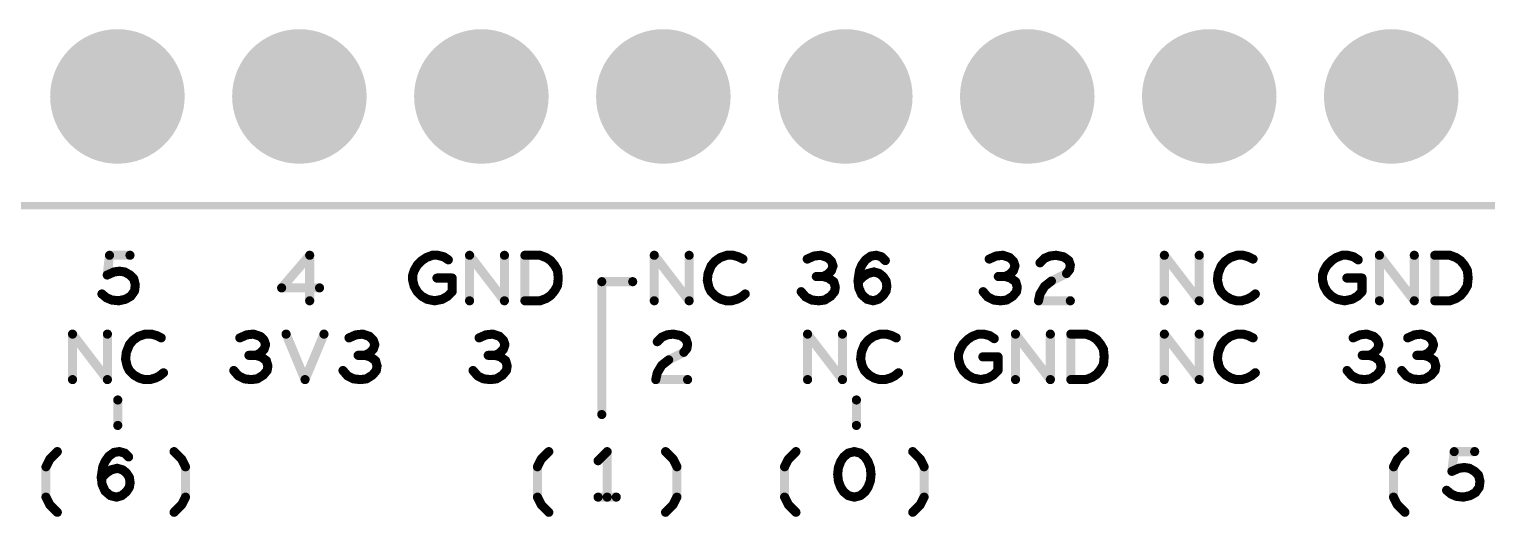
# Model space of a CAD drawing. Extents: x -12 to 107, y 8 to 106.
# Drawn here: x 25.92 to 46.26, y 73.86 to 80.67 of the extents above; entities that cross this region are included whole.
import ezdxf

# ---------------------------------------------------------------- set-up
doc = ezdxf.new("R2010")
doc.units = 0
doc.header["$MEASUREMENT"] = 0
doc.layers.get('0').update_dxf_attribs({"linetype": 'CONTINUOUS'})
doc.layers.add('SILK_TOP_ART', color=251, linetype='CONTINUOUS', true_color=0x636466)
doc.layers.add('SOLDER_TOP_ART', color=18, linetype='CONTINUOUS', true_color=0x000000)

# ---------------------------------------------------------------- blocks, each defined once
blk = doc.blocks.new('ROUND_162')
at = {"const_width": 0.0635}
blk.add_lwpolyline([(-0.03175, 0, 1), (0.03175, 0, 1)], format="xyb", close=True, dxfattribs=at)
blk = doc.blocks.new('ROUND_345')
at = {"const_width": 0.939}
blk.add_lwpolyline([(-0.4695, 0, 1), (0.4695, 0, 1)], format="xyb", close=True, dxfattribs=at)

msp = doc.modelspace()

# ---------------------------------------------------------------- linework, layer by layer
at = {"layer": 'SILK_TOP_ART'}
for points, const_width in [([(59.662, 78.206), (7.338, 78.206)], 0.1016), ([(27.0081, 77.2381), (27.0398, 77.5133)], 0.127), ([(27.0398, 77.5133), (27.3255, 77.5133)], 0.127), ([(29.8338, 77.5133), (29.4422, 77.0582)], 0.127), ([(29.8338, 76.8783), (29.8338, 77.5133)], 0.127), ([(31.3986, 77.4392), (31.4621, 77.4815)], 0.127), ([(31.4621, 77.4815), (31.5468, 77.5133)], 0.127), ([(31.5468, 77.5133), (31.6209, 77.5133)], 0.127), ([(31.6209, 77.5133), (31.7055, 77.4921)], 0.127), ([(31.7055, 77.4921), (31.7691, 77.4498)], 0.127), ([(32.0654, 76.8783), (32.0654, 77.5133)], 0.127), ([(32.0654, 77.5133), (32.5522, 76.8783)], 0.127), ([(32.5522, 76.8783), (32.5522, 77.5133)], 0.127), ([(32.838, 76.8783), (32.838, 77.5133)], 0.127), ([(32.838, 77.5133), (33.0496, 77.5133)], 0.127), ([(33.0496, 77.5133), (33.1343, 77.4815)], 0.127), ([(33.1343, 77.4815), (33.1978, 77.4392)], 0.127), ([(34.6434, 76.8783), (34.6434, 77.5133)], 0.127), ([(34.6434, 77.5133), (35.1302, 76.8783)], 0.127), ([(35.1302, 76.8783), (35.1302, 77.5133)], 0.127), ([(35.5641, 77.4815), (35.4901, 77.4286)], 0.127), ([(35.6594, 77.5133), (35.5641, 77.4815)], 0.127), ([(35.7441, 77.5133), (35.6594, 77.5133)], 0.127), ([(35.8181, 77.4921), (35.7441, 77.5133)], 0.127), ([(35.8816, 77.4604), (35.8181, 77.4921)], 0.127), ([(36.8739, 77.5027), (36.7786, 77.4604)], 0.127), ([(36.9691, 77.5133), (36.8739, 77.5027)], 0.127), ([(37.0644, 77.4815), (36.9691, 77.5133)], 0.127), ([(37.1173, 77.4286), (37.0644, 77.4815)], 0.127), ([(37.5935, 77.4498), (37.6676, 77.5027)], 0.127), ([(37.6676, 77.5027), (37.7417, 77.5133)], 0.127), ([(37.7417, 77.5133), (37.8158, 77.4921)], 0.127), ([(37.8158, 77.4921), (37.8687, 77.4392)], 0.127), ([(39.4139, 77.5027), (39.3186, 77.4604)], 0.127), ([(39.5091, 77.5133), (39.4139, 77.5027)], 0.127), ([(39.6044, 77.4815), (39.5091, 77.5133)], 0.127), ([(39.6573, 77.4286), (39.6044, 77.4815)], 0.127), ([(40.0277, 77.4075), (40.0912, 77.471)], 0.127), ([(40.0912, 77.471), (40.1653, 77.5027)], 0.127), ([(40.1653, 77.5027), (40.25, 77.5133)], 0.127), ([(40.25, 77.5133), (40.3558, 77.4921)], 0.127), ([(40.3558, 77.4921), (40.4299, 77.4392)], 0.127), ([(41.7634, 76.8783), (41.7634, 77.5133)], 0.127), ([(41.7634, 77.5133), (42.2502, 76.8783)], 0.127), ([(42.2502, 76.8783), (42.2502, 77.5133)], 0.127), ([(42.6841, 77.4815), (42.6101, 77.4286)], 0.127), ([(42.7794, 77.5133), (42.6841, 77.4815)], 0.127), ([(42.8641, 77.5133), (42.7794, 77.5133)], 0.127), ([(42.9381, 77.4921), (42.8641, 77.5133)], 0.127), ([(43.0016, 77.4604), (42.9381, 77.4921)], 0.127), ([(44.0986, 77.4392), (44.1621, 77.4815)], 0.127), ([(44.1621, 77.4815), (44.2468, 77.5133)], 0.127), ([(44.2468, 77.5133), (44.3209, 77.5133)], 0.127), ([(44.3209, 77.5133), (44.4055, 77.4921)], 0.127), ([(44.4055, 77.4921), (44.4691, 77.4498)], 0.127), ([(44.7654, 76.8783), (44.7654, 77.5133)], 0.127), ([(44.7654, 77.5133), (45.2522, 76.8783)], 0.127), ([(45.2522, 76.8783), (45.2522, 77.5133)], 0.127), ([(45.538, 76.8783), (45.538, 77.5133)], 0.127), ([(45.538, 77.5133), (45.7496, 77.5133)], 0.127), ([(45.7496, 77.5133), (45.8343, 77.4815)], 0.127), ([(45.8343, 77.4815), (45.8978, 77.4392)], 0.127), ([(27.1033, 77.2805), (27.0081, 77.2381)], 0.127), ([(27.1774, 77.291), (27.1033, 77.2805)], 0.127), ([(27.2515, 77.2805), (27.1774, 77.291)], 0.127), ([(27.3255, 77.2381), (27.2515, 77.2805)], 0.127), ([(31.2716, 77.2381), (31.2928, 77.3016)], 0.127), ([(31.2928, 77.3016), (31.3351, 77.3757)], 0.127), ([(31.3351, 77.3757), (31.3986, 77.4392)], 0.127), ([(33.1978, 77.4392), (33.2507, 77.3757)], 0.127), ([(33.2507, 77.3757), (33.2931, 77.3016)], 0.127), ([(33.2931, 77.3016), (33.3036, 77.1958)], 0.127), ([(35.3948, 77.2593), (35.3842, 77.164)], 0.127), ([(35.4371, 77.3651), (35.3948, 77.2593)], 0.127), ([(35.4901, 77.4286), (35.4371, 77.3651)], 0.127), ([(37.0644, 77.2487), (37.1173, 77.3016)], 0.127), ([(37.1385, 77.3651), (37.1173, 77.4286)], 0.127), ([(37.1173, 77.3016), (37.1385, 77.3651)], 0.127), ([(37.4877, 77.164), (37.5089, 77.3016)], 0.127), ([(37.5089, 77.3016), (37.5406, 77.3757)], 0.127), ([(37.5406, 77.3757), (37.5935, 77.4498)], 0.127), ([(37.5618, 77.217), (37.6253, 77.2593)], 0.127), ([(37.6253, 77.2593), (37.71, 77.2805)], 0.127), ([(37.71, 77.2805), (37.7841, 77.2593)], 0.127), ([(37.7841, 77.2593), (37.837, 77.217)], 0.127), ([(39.6044, 77.2487), (39.6573, 77.3016)], 0.127), ([(39.6785, 77.3651), (39.6573, 77.4286)], 0.127), ([(39.6573, 77.3016), (39.6785, 77.3651)], 0.127), ([(40.3981, 77.2593), (40.1865, 77.1535)], 0.127), ([(40.4405, 77.3122), (40.3981, 77.2593)], 0.127), ([(40.4299, 77.4392), (40.4511, 77.3757)], 0.127), ([(40.4511, 77.3757), (40.4405, 77.3122)], 0.127), ([(42.5148, 77.2593), (42.5042, 77.164)], 0.127), ([(42.5571, 77.3651), (42.5148, 77.2593)], 0.127), ([(42.6101, 77.4286), (42.5571, 77.3651)], 0.127), ([(43.9716, 77.2381), (43.9928, 77.3016)], 0.127), ([(43.9928, 77.3016), (44.0351, 77.3757)], 0.127), ([(44.0351, 77.3757), (44.0986, 77.4392)], 0.127), ([(45.8978, 77.4392), (45.9507, 77.3757)], 0.127), ([(45.9507, 77.3757), (45.9931, 77.3016)], 0.127), ([(45.9931, 77.3016), (46.0036, 77.1958)], 0.127), ([(27.3785, 77.1852), (27.3255, 77.2381)], 0.127), ([(27.3996, 77.1005), (27.3785, 77.1852)], 0.127), ([(27.3891, 77.0159), (27.3996, 77.1005)], 0.127), ([(29.4422, 77.0582), (29.9714, 77.0582)], 0.127), ([(31.2716, 77.164), (31.2716, 77.2381)], 0.127), ([(31.2928, 77.0794), (31.2716, 77.164)], 0.127), ([(31.3351, 77.0053), (31.2928, 77.0794)], 0.127), ([(31.6103, 77.1958), (31.822, 77.1958)], 0.127), ([(31.822, 77.1958), (31.822, 77.0053)], 0.127), ([(33.2931, 77.09), (33.2507, 77.0159)], 0.127), ([(33.3036, 77.1958), (33.2931, 77.09)], 0.127), ([(34.3424, 77.145), (33.9106, 77.145)], 0.127), ([(33.9106, 77.145), (33.9106, 75.2908)], 0.127), ([(35.3842, 77.164), (35.4054, 77.0688)], 0.127), ([(35.4054, 77.0688), (35.4371, 77.0053)], 0.127), ([(37.0009, 77.217), (36.9056, 77.217)], 0.127), ([(37.0009, 77.217), (37.0644, 77.2487)], 0.127), ([(37.075, 77.1958), (37.0009, 77.217)], 0.127), ([(37.1491, 77.1429), (37.075, 77.1958)], 0.127), ([(37.1702, 77.0688), (37.1491, 77.1429)], 0.127), ([(37.1596, 77.0053), (37.1702, 77.0688)], 0.127), ([(37.4877, 77.1429), (37.5618, 77.217)], 0.127), ([(37.4983, 77.0582), (37.4877, 77.164)], 0.127), ([(37.5406, 76.9629), (37.4983, 77.0582)], 0.127), ([(37.837, 77.217), (37.8793, 77.1535)], 0.127), ([(37.8793, 77.1535), (37.8899, 77.0794)], 0.127), ([(37.8899, 77.0794), (37.8793, 77.0159)], 0.127), ([(39.5409, 77.217), (39.4456, 77.217)], 0.127), ([(39.5409, 77.217), (39.6044, 77.2487)], 0.127), ([(39.615, 77.1958), (39.5409, 77.217)], 0.127), ([(39.6891, 77.1429), (39.615, 77.1958)], 0.127), ([(39.7102, 77.0688), (39.6891, 77.1429)], 0.127), ([(39.6996, 77.0053), (39.7102, 77.0688)], 0.127), ([(40.0912, 77.0794), (40.0277, 76.9735)], 0.127), ([(40.1865, 77.1535), (40.0912, 77.0794)], 0.127), ([(42.5042, 77.164), (42.5254, 77.0688)], 0.127), ([(42.5254, 77.0688), (42.5571, 77.0053)], 0.127), ([(43.9716, 77.164), (43.9716, 77.2381)], 0.127), ([(43.9928, 77.0794), (43.9716, 77.164)], 0.127), ([(44.0351, 77.0053), (43.9928, 77.0794)], 0.127), ([(44.3103, 77.1958), (44.522, 77.1958)], 0.127), ([(44.522, 77.1958), (44.522, 77.0053)], 0.127), ([(45.9931, 77.09), (45.9507, 77.0159)], 0.127), ([(46.0036, 77.1958), (45.9931, 77.09)], 0.127), ([(26.934, 76.9735), (26.9975, 76.9206)], 0.127), ([(26.9975, 76.9206), (27.0715, 76.8889)], 0.127), ([(27.0715, 76.8889), (27.1668, 76.8783)], 0.127), ([(27.1668, 76.8783), (27.2621, 76.8995)], 0.127), ([(27.2621, 76.8995), (27.3361, 76.9418)], 0.127), ([(27.3361, 76.9418), (27.3891, 77.0159)], 0.127), ([(31.3986, 76.9418), (31.3351, 77.0053)], 0.127), ([(31.4727, 76.8995), (31.3986, 76.9418)], 0.127), ([(31.5786, 76.8783), (31.4727, 76.8995)], 0.127), ([(31.6844, 76.8995), (31.5786, 76.8783)], 0.127), ([(31.7585, 76.9418), (31.6844, 76.8995)], 0.127), ([(31.822, 77.0053), (31.7585, 76.9418)], 0.127), ([(33.0496, 76.8783), (32.838, 76.8783)], 0.127), ([(33.1343, 76.91), (33.0496, 76.8783)], 0.127), ([(33.1978, 76.9524), (33.1343, 76.91)], 0.127), ([(33.2507, 77.0159), (33.1978, 76.9524)], 0.127), ([(35.4371, 77.0053), (35.5006, 76.9418)], 0.127), ([(35.5006, 76.9418), (35.5747, 76.8995)], 0.127), ([(35.5747, 76.8995), (35.6488, 76.8783)], 0.127), ([(35.6488, 76.8783), (35.7229, 76.8783)], 0.127), ([(35.7229, 76.8783), (35.797, 76.8995)], 0.127), ([(35.797, 76.8995), (35.8605, 76.9312)], 0.127), ([(35.8605, 76.9312), (35.9134, 76.9735)], 0.127), ([(36.694, 77.0053), (36.7575, 76.9312)], 0.127), ([(36.7575, 76.9312), (36.8421, 76.8889)], 0.127), ([(36.8421, 76.8889), (36.9374, 76.8783)], 0.127), ([(36.9374, 76.8783), (37.0221, 76.8889)], 0.127), ([(37.0221, 76.8889), (37.1067, 76.9418)], 0.127), ([(37.1067, 76.9418), (37.1596, 77.0053)], 0.127), ([(37.6147, 76.8995), (37.5406, 76.9629)], 0.127), ([(37.6994, 76.8783), (37.6147, 76.8995)], 0.127), ([(37.7735, 76.8995), (37.6994, 76.8783)], 0.127), ([(37.837, 76.9524), (37.7735, 76.8995)], 0.127), ([(37.8793, 77.0159), (37.837, 76.9524)], 0.127), ([(39.234, 77.0053), (39.2975, 76.9312)], 0.127), ([(39.2975, 76.9312), (39.3821, 76.8889)], 0.127), ([(39.3821, 76.8889), (39.4774, 76.8783)], 0.127), ([(39.4774, 76.8783), (39.5621, 76.8889)], 0.127), ([(39.5621, 76.8889), (39.6467, 76.9418)], 0.127), ([(39.6467, 76.9418), (39.6996, 77.0053)], 0.127), ([(40.0277, 76.9735), (40.0065, 76.8783)], 0.127), ([(40.0065, 76.8783), (40.4511, 76.8783)], 0.127), ([(42.5571, 77.0053), (42.6206, 76.9418)], 0.127), ([(42.6206, 76.9418), (42.6947, 76.8995)], 0.127), ([(42.6947, 76.8995), (42.7688, 76.8783)], 0.127), ([(42.7688, 76.8783), (42.8429, 76.8783)], 0.127), ([(42.8429, 76.8783), (42.917, 76.8995)], 0.127), ([(42.917, 76.8995), (42.9805, 76.9312)], 0.127), ([(42.9805, 76.9312), (43.0334, 76.9735)], 0.127), ([(44.0986, 76.9418), (44.0351, 77.0053)], 0.127), ([(44.1727, 76.8995), (44.0986, 76.9418)], 0.127), ([(44.2786, 76.8783), (44.1727, 76.8995)], 0.127), ([(44.3844, 76.8995), (44.2786, 76.8783)], 0.127), ([(44.4585, 76.9418), (44.3844, 76.8995)], 0.127), ([(44.522, 77.0053), (44.4585, 76.9418)], 0.127), ([(45.7496, 76.8783), (45.538, 76.8783)], 0.127), ([(45.8343, 76.91), (45.7496, 76.8783)], 0.127), ([(45.8978, 76.9524), (45.8343, 76.91)], 0.127), ([(45.9507, 77.0159), (45.8978, 76.9524)], 0.127), ([(26.5234, 75.7783), (26.5234, 76.4133)], 0.127), ([(26.5234, 76.4133), (27.0102, 75.7783)], 0.127), ([(27.0102, 75.7783), (27.0102, 76.4133)], 0.127), ([(27.3171, 76.2651), (27.2748, 76.1593)], 0.127), ([(27.3701, 76.3286), (27.3171, 76.2651)], 0.127), ([(27.4441, 76.3815), (27.3701, 76.3286)], 0.127), ([(27.5394, 76.4133), (27.4441, 76.3815)], 0.127), ([(27.6241, 76.4133), (27.5394, 76.4133)], 0.127), ([(27.6981, 76.3921), (27.6241, 76.4133)], 0.127), ([(27.7616, 76.3604), (27.6981, 76.3921)], 0.127), ([(28.9539, 76.4027), (28.8586, 76.3604)], 0.127), ([(29.0491, 76.4133), (28.9539, 76.4027)], 0.127), ([(29.1444, 76.3815), (29.0491, 76.4133)], 0.127), ([(29.1973, 76.3286), (29.1444, 76.3815)], 0.127), ([(29.2185, 76.2651), (29.1973, 76.3286)], 0.127), ([(29.1973, 76.2016), (29.2185, 76.2651)], 0.127), ([(29.5042, 76.4133), (29.7688, 75.7783)], 0.127), ([(29.7688, 75.7783), (30.0334, 76.4133)], 0.127), ([(30.4779, 76.4027), (30.3826, 76.3604)], 0.127), ([(30.5731, 76.4133), (30.4779, 76.4027)], 0.127), ([(30.6684, 76.3815), (30.5731, 76.4133)], 0.127), ([(30.7213, 76.3286), (30.6684, 76.3815)], 0.127), ([(30.7425, 76.2651), (30.7213, 76.3286)], 0.127), ([(30.7213, 76.2016), (30.7425, 76.2651)], 0.127), ([(32.2939, 76.4027), (32.1986, 76.3604)], 0.127), ([(32.3891, 76.4133), (32.2939, 76.4027)], 0.127), ([(32.4844, 76.3815), (32.3891, 76.4133)], 0.127), ([(32.5373, 76.3286), (32.4844, 76.3815)], 0.127), ([(32.5585, 76.2651), (32.5373, 76.3286)], 0.127), ([(32.5373, 76.2016), (32.5585, 76.2651)], 0.127), ([(34.6857, 76.3075), (34.7492, 76.371)], 0.127), ([(34.7492, 76.371), (34.8233, 76.4027)], 0.127), ([(34.8233, 76.4027), (34.908, 76.4133)], 0.127), ([(34.908, 76.4133), (35.0138, 76.3921)], 0.127), ([(35.0138, 76.3921), (35.0879, 76.3392)], 0.127), ([(35.0879, 76.3392), (35.1091, 76.2757)], 0.127), ([(35.1091, 76.2757), (35.0985, 76.2122)], 0.127), ([(36.7834, 75.7783), (36.7834, 76.4133)], 0.127), ([(36.7834, 76.4133), (37.2702, 75.7783)], 0.127), ([(37.2702, 75.7783), (37.2702, 76.4133)], 0.127), ([(37.5771, 76.2651), (37.5348, 76.1593)], 0.127), ([(37.6301, 76.3286), (37.5771, 76.2651)], 0.127), ([(37.7041, 76.3815), (37.6301, 76.3286)], 0.127), ([(37.7994, 76.4133), (37.7041, 76.3815)], 0.127), ([(37.8841, 76.4133), (37.7994, 76.4133)], 0.127), ([(37.9581, 76.3921), (37.8841, 76.4133)], 0.127), ([(38.0216, 76.3604), (37.9581, 76.3921)], 0.127), ([(38.9128, 76.2016), (38.9551, 76.2757)], 0.127), ([(38.9551, 76.2757), (39.0186, 76.3392)], 0.127), ([(39.0186, 76.3392), (39.0821, 76.3815)], 0.127), ([(39.0821, 76.3815), (39.1668, 76.4133)], 0.127), ([(39.1668, 76.4133), (39.2409, 76.4133)], 0.127), ([(39.2409, 76.4133), (39.3255, 76.3921)], 0.127), ([(39.3255, 76.3921), (39.3891, 76.3498)], 0.127), ([(39.6854, 75.7783), (39.6854, 76.4133)], 0.127), ([(39.6854, 76.4133), (40.1722, 75.7783)], 0.127), ([(40.1722, 75.7783), (40.1722, 76.4133)], 0.127), ([(40.458, 75.7783), (40.458, 76.4133)], 0.127), ([(40.458, 76.4133), (40.6696, 76.4133)], 0.127), ([(40.6696, 76.4133), (40.7543, 76.3815)], 0.127), ([(40.7543, 76.3815), (40.8178, 76.3392)], 0.127), ([(40.8178, 76.3392), (40.8707, 76.2757)], 0.127), ([(40.8707, 76.2757), (40.9131, 76.2016)], 0.127), ([(41.7634, 75.7783), (41.7634, 76.4133)], 0.127), ([(41.7634, 76.4133), (42.2502, 75.7783)], 0.127), ([(42.2502, 75.7783), (42.2502, 76.4133)], 0.127), ([(42.5571, 76.2651), (42.5148, 76.1593)], 0.127), ([(42.6101, 76.3286), (42.5571, 76.2651)], 0.127), ([(42.6841, 76.3815), (42.6101, 76.3286)], 0.127), ([(42.7794, 76.4133), (42.6841, 76.3815)], 0.127), ([(42.8641, 76.4133), (42.7794, 76.4133)], 0.127), ([(42.9381, 76.3921), (42.8641, 76.4133)], 0.127), ([(43.0016, 76.3604), (42.9381, 76.3921)], 0.127), ([(44.4939, 76.4027), (44.3986, 76.3604)], 0.127), ([(44.5891, 76.4133), (44.4939, 76.4027)], 0.127), ([(44.6844, 76.3815), (44.5891, 76.4133)], 0.127), ([(44.7373, 76.3286), (44.6844, 76.3815)], 0.127), ([(44.7585, 76.2651), (44.7373, 76.3286)], 0.127), ([(44.7373, 76.2016), (44.7585, 76.2651)], 0.127), ([(45.2559, 76.4027), (45.1606, 76.3604)], 0.127), ([(45.3511, 76.4133), (45.2559, 76.4027)], 0.127), ([(45.4464, 76.3815), (45.3511, 76.4133)], 0.127), ([(45.4993, 76.3286), (45.4464, 76.3815)], 0.127), ([(45.5205, 76.2651), (45.4993, 76.3286)], 0.127), ([(45.4993, 76.2016), (45.5205, 76.2651)], 0.127), ([(27.2748, 76.1593), (27.2642, 76.064)], 0.127), ([(27.2642, 76.064), (27.2854, 75.9688)], 0.127), ([(29.0809, 76.117), (28.9856, 76.117)], 0.127), ([(29.0809, 76.117), (29.1444, 76.1487)], 0.127), ([(29.155, 76.0958), (29.0809, 76.117)], 0.127), ([(29.1444, 76.1487), (29.1973, 76.2016)], 0.127), ([(29.2291, 76.0429), (29.155, 76.0958)], 0.127), ([(29.2502, 75.9688), (29.2291, 76.0429)], 0.127), ([(30.6049, 76.117), (30.5096, 76.117)], 0.127), ([(30.6049, 76.117), (30.6684, 76.1487)], 0.127), ([(30.679, 76.0958), (30.6049, 76.117)], 0.127), ([(30.6684, 76.1487), (30.7213, 76.2016)], 0.127), ([(30.7531, 76.0429), (30.679, 76.0958)], 0.127), ([(30.7742, 75.9688), (30.7531, 76.0429)], 0.127), ([(32.4209, 76.117), (32.3256, 76.117)], 0.127), ([(32.4209, 76.117), (32.4844, 76.1487)], 0.127), ([(32.495, 76.0958), (32.4209, 76.117)], 0.127), ([(32.4844, 76.1487), (32.5373, 76.2016)], 0.127), ([(32.5691, 76.0429), (32.495, 76.0958)], 0.127), ([(32.5902, 75.9688), (32.5691, 76.0429)], 0.127), ([(34.8445, 76.0535), (34.7492, 75.9794)], 0.127), ([(35.0561, 76.1593), (34.8445, 76.0535)], 0.127), ([(35.0985, 76.2122), (35.0561, 76.1593)], 0.127), ([(37.5348, 76.1593), (37.5242, 76.064)], 0.127), ([(37.5242, 76.064), (37.5454, 75.9688)], 0.127), ([(38.8916, 76.1381), (38.9128, 76.2016)], 0.127), ([(38.8916, 76.064), (38.8916, 76.1381)], 0.127), ([(38.9128, 75.9794), (38.8916, 76.064)], 0.127), ([(39.2303, 76.0958), (39.442, 76.0958)], 0.127), ([(39.442, 76.0958), (39.442, 75.9053)], 0.127), ([(40.9131, 76.2016), (40.9236, 76.0958)], 0.127), ([(40.9236, 76.0958), (40.9131, 75.99)], 0.127), ([(42.5148, 76.1593), (42.5042, 76.064)], 0.127), ([(42.5042, 76.064), (42.5254, 75.9688)], 0.127), ([(44.6209, 76.117), (44.5256, 76.117)], 0.127), ([(44.6209, 76.117), (44.6844, 76.1487)], 0.127), ([(44.695, 76.0958), (44.6209, 76.117)], 0.127), ([(44.6844, 76.1487), (44.7373, 76.2016)], 0.127), ([(44.7691, 76.0429), (44.695, 76.0958)], 0.127), ([(44.7902, 75.9688), (44.7691, 76.0429)], 0.127), ([(45.3829, 76.117), (45.2876, 76.117)], 0.127), ([(45.3829, 76.117), (45.4464, 76.1487)], 0.127), ([(45.457, 76.0958), (45.3829, 76.117)], 0.127), ([(45.4464, 76.1487), (45.4993, 76.2016)], 0.127), ([(45.5311, 76.0429), (45.457, 76.0958)], 0.127), ([(45.5522, 75.9688), (45.5311, 76.0429)], 0.127), ([(27.2854, 75.9688), (27.3171, 75.9053)], 0.127), ([(27.3171, 75.9053), (27.3806, 75.8418)], 0.127), ([(27.3806, 75.8418), (27.4547, 75.7995)], 0.127), ([(27.677, 75.7995), (27.7405, 75.8312)], 0.127), ([(27.7405, 75.8312), (27.7934, 75.8735)], 0.127), ([(28.774, 75.9053), (28.8375, 75.8312)], 0.127), ([(28.8375, 75.8312), (28.9221, 75.7889)], 0.127), ([(29.1021, 75.7889), (29.1867, 75.8418)], 0.127), ([(29.1867, 75.8418), (29.2396, 75.9053)], 0.127), ([(29.2396, 75.9053), (29.2502, 75.9688)], 0.127), ([(30.298, 75.9053), (30.3615, 75.8312)], 0.127), ([(30.3615, 75.8312), (30.4461, 75.7889)], 0.127), ([(30.6261, 75.7889), (30.7107, 75.8418)], 0.127), ([(30.7107, 75.8418), (30.7636, 75.9053)], 0.127), ([(30.7636, 75.9053), (30.7742, 75.9688)], 0.127), ([(32.114, 75.9053), (32.1775, 75.8312)], 0.127), ([(32.1775, 75.8312), (32.2621, 75.7889)], 0.127), ([(32.4421, 75.7889), (32.5267, 75.8418)], 0.127), ([(32.5267, 75.8418), (32.5796, 75.9053)], 0.127), ([(32.5796, 75.9053), (32.5902, 75.9688)], 0.127), ([(34.6857, 75.8735), (34.6645, 75.7783)], 0.127), ([(34.7492, 75.9794), (34.6857, 75.8735)], 0.127), ([(37.5454, 75.9688), (37.5771, 75.9053)], 0.127), ([(37.5771, 75.9053), (37.6406, 75.8418)], 0.127), ([(37.6406, 75.8418), (37.7147, 75.7995)], 0.127), ([(37.937, 75.7995), (38.0005, 75.8312)], 0.127), ([(38.0005, 75.8312), (38.0534, 75.8735)], 0.127), ([(38.9551, 75.9053), (38.9128, 75.9794)], 0.127), ([(39.0186, 75.8418), (38.9551, 75.9053)], 0.127), ([(39.0927, 75.7995), (39.0186, 75.8418)], 0.127), ([(39.3785, 75.8418), (39.3044, 75.7995)], 0.127), ([(39.442, 75.9053), (39.3785, 75.8418)], 0.127), ([(40.8178, 75.8524), (40.7543, 75.81)], 0.127), ([(40.8707, 75.9159), (40.8178, 75.8524)], 0.127), ([(40.9131, 75.99), (40.8707, 75.9159)], 0.127), ([(42.5254, 75.9688), (42.5571, 75.9053)], 0.127), ([(42.5571, 75.9053), (42.6206, 75.8418)], 0.127), ([(42.6206, 75.8418), (42.6947, 75.7995)], 0.127), ([(42.917, 75.7995), (42.9805, 75.8312)], 0.127), ([(42.9805, 75.8312), (43.0334, 75.8735)], 0.127), ([(44.314, 75.9053), (44.3775, 75.8312)], 0.127), ([(44.3775, 75.8312), (44.4621, 75.7889)], 0.127), ([(44.6421, 75.7889), (44.7267, 75.8418)], 0.127), ([(44.7267, 75.8418), (44.7796, 75.9053)], 0.127), ([(44.7796, 75.9053), (44.7902, 75.9688)], 0.127), ([(45.076, 75.9053), (45.1395, 75.8312)], 0.127), ([(45.1395, 75.8312), (45.2241, 75.7889)], 0.127), ([(45.4041, 75.7889), (45.4887, 75.8418)], 0.127), ([(45.4887, 75.8418), (45.5416, 75.9053)], 0.127), ([(45.5416, 75.9053), (45.5522, 75.9688)], 0.127), ([(27.4547, 75.7995), (27.5288, 75.7783)], 0.127), ([(27.5288, 75.7783), (27.6029, 75.7783)], 0.127), ([(27.6029, 75.7783), (27.677, 75.7995)], 0.127), ([(28.9221, 75.7889), (29.0174, 75.7783)], 0.127), ([(29.0174, 75.7783), (29.1021, 75.7889)], 0.127), ([(30.4461, 75.7889), (30.5414, 75.7783)], 0.127), ([(30.5414, 75.7783), (30.6261, 75.7889)], 0.127), ([(32.2621, 75.7889), (32.3574, 75.7783)], 0.127), ([(32.3574, 75.7783), (32.4421, 75.7889)], 0.127), ([(34.6645, 75.7783), (35.1091, 75.7783)], 0.127), ([(37.7147, 75.7995), (37.7888, 75.7783)], 0.127), ([(37.7888, 75.7783), (37.8629, 75.7783)], 0.127), ([(37.8629, 75.7783), (37.937, 75.7995)], 0.127), ([(39.1986, 75.7783), (39.0927, 75.7995)], 0.127), ([(39.3044, 75.7995), (39.1986, 75.7783)], 0.127), ([(40.6696, 75.7783), (40.458, 75.7783)], 0.127), ([(40.7543, 75.81), (40.6696, 75.7783)], 0.127), ([(42.6947, 75.7995), (42.7688, 75.7783)], 0.127), ([(42.7688, 75.7783), (42.8429, 75.7783)], 0.127), ([(42.8429, 75.7783), (42.917, 75.7995)], 0.127), ([(44.4621, 75.7889), (44.5574, 75.7783)], 0.127), ([(44.5574, 75.7783), (44.6421, 75.7889)], 0.127), ([(45.2241, 75.7889), (45.3194, 75.7783)], 0.127), ([(45.3194, 75.7783), (45.4041, 75.7889)], 0.127), ([(27.155, 75.1384), (27.155, 75.494)], 0.127), ([(37.465, 75.1384), (37.465, 75.494)], 0.127), ([(26.1525, 74.5616), (26.2055, 74.6675)], 0.127), ([(26.2055, 74.6675), (26.3113, 74.7733)], 0.127), ([(26.9463, 74.5616), (26.978, 74.6357)], 0.127), ([(26.978, 74.6357), (27.0309, 74.7098)], 0.127), ([(27.0309, 74.7098), (27.105, 74.7627)], 0.127), ([(27.105, 74.7627), (27.1791, 74.7733)], 0.127), ([(27.1791, 74.7733), (27.2532, 74.7521)], 0.127), ([(27.2532, 74.7521), (27.3061, 74.6992)], 0.127), ([(28.0469, 74.6675), (27.9411, 74.7733)], 0.127), ([(28.0999, 74.5616), (28.0469, 74.6675)], 0.127), ([(33.0125, 74.5616), (33.0655, 74.6675)], 0.127), ([(33.0655, 74.6675), (33.1713, 74.7733)], 0.127), ([(33.9862, 74.7733), (33.8592, 74.6463)], 0.127), ([(33.9862, 74.1383), (33.9862, 74.7733)], 0.127), ([(34.9069, 74.6675), (34.8011, 74.7733)], 0.127), ([(34.9599, 74.5616), (34.9069, 74.6675)], 0.127), ([(36.4625, 74.5616), (36.5155, 74.6675)], 0.127), ([(36.5155, 74.6675), (36.6213, 74.7733)], 0.127), ([(37.2457, 74.6357), (37.2139, 74.551)], 0.127), ([(37.288, 74.6992), (37.2457, 74.6357)], 0.127), ([(37.3515, 74.7521), (37.288, 74.6992)], 0.127), ([(37.4362, 74.7733), (37.3515, 74.7521)], 0.127), ([(37.5209, 74.7521), (37.4362, 74.7733)], 0.127), ([(37.5844, 74.6992), (37.5209, 74.7521)], 0.127), ([(37.6267, 74.6357), (37.5844, 74.6992)], 0.127), ([(37.6585, 74.551), (37.6267, 74.6357)], 0.127), ([(38.3569, 74.6675), (38.2511, 74.7733)], 0.127), ([(38.4099, 74.5616), (38.3569, 74.6675)], 0.127), ([(44.9625, 74.5616), (45.0155, 74.6675)], 0.127), ([(45.0155, 74.6675), (45.1213, 74.7733)], 0.127), ([(45.7775, 74.4981), (45.8092, 74.7733)], 0.127), ([(45.8092, 74.7733), (46.0949, 74.7733)], 0.127), ([(26.1525, 74.1383), (26.1525, 74.5616)], 0.127), ([(26.9251, 74.424), (26.9463, 74.5616)], 0.127), ([(26.9251, 74.4029), (26.9992, 74.477)], 0.127), ([(26.9357, 74.3182), (26.9251, 74.424)], 0.127), ([(26.9992, 74.477), (27.0627, 74.5193)], 0.127), ([(27.0627, 74.5193), (27.1474, 74.5405)], 0.127), ([(27.1474, 74.5405), (27.2215, 74.5193)], 0.127), ([(27.2215, 74.5193), (27.2744, 74.477)], 0.127), ([(27.2744, 74.477), (27.3167, 74.4135)], 0.127), ([(27.3167, 74.4135), (27.3273, 74.3394)], 0.127), ([(28.0999, 74.1383), (28.0999, 74.5616)], 0.127), ([(33.0125, 74.1383), (33.0125, 74.5616)], 0.127), ([(34.9599, 74.1383), (34.9599, 74.5616)], 0.127), ([(36.4625, 74.1383), (36.4625, 74.5616)], 0.127), ([(37.2139, 74.551), (37.2034, 74.4558)], 0.127), ([(37.2034, 74.4558), (37.2139, 74.3605)], 0.127), ([(37.669, 74.4558), (37.6585, 74.551)], 0.127), ([(37.6585, 74.3605), (37.669, 74.4558)], 0.127), ([(38.4099, 74.1383), (38.4099, 74.5616)], 0.127), ([(44.9625, 74.1383), (44.9625, 74.5616)], 0.127), ([(45.8727, 74.5405), (45.7775, 74.4981)], 0.127), ([(45.9468, 74.551), (45.8727, 74.5405)], 0.127), ([(46.0209, 74.5405), (45.9468, 74.551)], 0.127), ([(46.0949, 74.4981), (46.0209, 74.5405)], 0.127), ([(46.1479, 74.4452), (46.0949, 74.4981)], 0.127), ([(46.169, 74.3605), (46.1479, 74.4452)], 0.127), ([(26.978, 74.2229), (26.9357, 74.3182)], 0.127), ([(27.0521, 74.1595), (26.978, 74.2229)], 0.127), ([(27.2744, 74.2124), (27.2109, 74.1595)], 0.127), ([(27.3167, 74.2759), (27.2744, 74.2124)], 0.127), ([(27.3273, 74.3394), (27.3167, 74.2759)], 0.127), ([(37.2139, 74.3605), (37.2457, 74.2759)], 0.127), ([(37.2457, 74.2759), (37.288, 74.2124)], 0.127), ([(37.288, 74.2124), (37.3515, 74.1595)], 0.127), ([(37.5209, 74.1595), (37.5844, 74.2124)], 0.127), ([(37.5844, 74.2124), (37.6267, 74.2759)], 0.127), ([(37.6267, 74.2759), (37.6585, 74.3605)], 0.127), ([(45.7034, 74.2335), (45.7669, 74.1806)], 0.127), ([(46.1055, 74.2018), (46.1585, 74.2759)], 0.127), ([(46.1585, 74.2759), (46.169, 74.3605)], 0.127), ([(26.2055, 74.0325), (26.1525, 74.1383)], 0.127), ([(26.3113, 73.9266), (26.2055, 74.0325)], 0.127), ([(27.1368, 74.1383), (27.0521, 74.1595)], 0.127), ([(27.2109, 74.1595), (27.1368, 74.1383)], 0.127), ([(27.9411, 73.9266), (28.0469, 74.0325)], 0.127), ([(28.0469, 74.0325), (28.0999, 74.1383)], 0.127), ([(33.0655, 74.0325), (33.0125, 74.1383)], 0.127), ([(33.1713, 73.9266), (33.0655, 74.0325)], 0.127), ([(33.8592, 74.1383), (34.1132, 74.1383)], 0.127), ([(34.8011, 73.9266), (34.9069, 74.0325)], 0.127), ([(34.9069, 74.0325), (34.9599, 74.1383)], 0.127), ([(36.5155, 74.0325), (36.4625, 74.1383)], 0.127), ([(36.6213, 73.9266), (36.5155, 74.0325)], 0.127), ([(37.3515, 74.1595), (37.4362, 74.1383)], 0.127), ([(37.4362, 74.1383), (37.5209, 74.1595)], 0.127), ([(38.2511, 73.9266), (38.3569, 74.0325)], 0.127), ([(38.3569, 74.0325), (38.4099, 74.1383)], 0.127), ([(45.0155, 74.0325), (44.9625, 74.1383)], 0.127), ([(45.1213, 73.9266), (45.0155, 74.0325)], 0.127), ([(45.7669, 74.1806), (45.8409, 74.1489)], 0.127), ([(45.8409, 74.1489), (45.9362, 74.1383)], 0.127), ([(45.9362, 74.1383), (46.0315, 74.1595)], 0.127), ([(46.0315, 74.1595), (46.1055, 74.2018)], 0.127)]:
    msp.add_lwpolyline(points, dxfattribs=dict(at, const_width=const_width))

# ---------------------------------------------------------------- block references
for p in [(27.0398, 77.5133), (27.3255, 77.5133), (29.8338, 77.5133), (31.4621, 77.4815), (31.5468, 77.5133), (31.6209, 77.5133), (31.7055, 77.4921), (32.0654, 77.5133), (32.5522, 77.5133), (32.838, 77.5133), (33.0496, 77.5133), (33.1343, 77.4815), (34.6434, 77.5133), (35.1302, 77.5133), (35.5641, 77.4815), (35.6594, 77.5133), (35.7441, 77.5133), (35.8181, 77.4921), (35.8816, 77.4604), (36.7786, 77.4604), (36.8739, 77.5027), (36.9691, 77.5133), (37.0644, 77.4815), (37.6676, 77.5027), (37.7417, 77.5133), (37.8158, 77.4921), (39.3186, 77.4604), (39.4139, 77.5027), (39.5091, 77.5133), (39.6044, 77.4815), (40.0912, 77.471), (40.1653, 77.5027), (40.25, 77.5133), (40.3558, 77.4921), (41.7634, 77.5133), (42.2502, 77.5133), (42.6841, 77.4815), (42.7794, 77.5133), (42.8641, 77.5133), (42.9381, 77.4921), (43.0016, 77.4604), (44.1621, 77.4815), (44.2468, 77.5133), (44.3209, 77.5133), (44.4055, 77.4921), (44.7654, 77.5133), (45.2522, 77.5133), (45.538, 77.5133), (45.7496, 77.5133), (45.8343, 77.4815), (27.1033, 77.2805), (27.1774, 77.291), (27.2515, 77.2805), (31.2928, 77.3016), (31.3351, 77.3757), (31.3986, 77.4392), (31.7691, 77.4498), (33.1978, 77.4392), (33.2507, 77.3757), (33.2931, 77.3016), (35.3948, 77.2593), (35.4371, 77.3651), (35.4901, 77.4286), (37.1173, 77.4286), (37.1173, 77.3016), (37.1385, 77.3651), (37.5089, 77.3016), (37.5406, 77.3757), (37.5935, 77.4498), (37.6253, 77.2593), (37.71, 77.2805), (37.7841, 77.2593), (37.8687, 77.4392), (39.6573, 77.4286), (39.6573, 77.3016), (39.6785, 77.3651), (40.0277, 77.4075), (40.3981, 77.2593), (40.4299, 77.4392), (40.4405, 77.3122), (40.4511, 77.3757), (42.5148, 77.2593), (42.5571, 77.3651), (42.6101, 77.4286), (43.9928, 77.3016), (44.0351, 77.3757), (44.0986, 77.4392), (44.4691, 77.4498), (45.8978, 77.4392), (45.9507, 77.3757), (45.9931, 77.3016), (27.0081, 77.2381), (27.3255, 77.2381), (27.3785, 77.1852), (27.3996, 77.1005), (29.4422, 77.0582), (29.9714, 77.0582), (31.2716, 77.2381), (31.2716, 77.164), (31.2928, 77.0794), (31.6103, 77.1958), (31.822, 77.1958), (33.2931, 77.09), (33.3036, 77.1958), (33.9106, 77.145), (34.3424, 77.145), (35.3842, 77.164), (35.4054, 77.0688), (36.9056, 77.217), (37.0009, 77.217), (37.0009, 77.217), (37.0644, 77.2487), (37.075, 77.1958), (37.1491, 77.1429), (37.1702, 77.0688), (37.4877, 77.164), (37.4877, 77.1429), (37.4983, 77.0582), (37.5618, 77.217), (37.837, 77.217), (37.8793, 77.1535), (37.8899, 77.0794), (39.4456, 77.217), (39.5409, 77.217), (39.5409, 77.217), (39.6044, 77.2487), (39.615, 77.1958), (39.6891, 77.1429), (39.7102, 77.0688), (40.0912, 77.0794), (40.1865, 77.1535), (42.5042, 77.164), (42.5254, 77.0688), (43.9716, 77.2381), (43.9716, 77.164), (43.9928, 77.0794), (44.3103, 77.1958), (44.522, 77.1958), (45.9931, 77.09), (46.0036, 77.1958), (26.934, 76.9735), (26.9975, 76.9206), (27.0715, 76.8889), (27.1668, 76.8783), (27.2621, 76.8995), (27.3361, 76.9418), (27.3891, 77.0159), (29.8338, 76.8783), (31.3351, 77.0053), (31.3986, 76.9418), (31.4727, 76.8995), (31.5786, 76.8783), (31.6844, 76.8995), (31.7585, 76.9418), (31.822, 77.0053), (32.0654, 76.8783), (32.5522, 76.8783), (32.838, 76.8783), (32.838, 76.8783), (33.0496, 76.8783), (33.1343, 76.91), (33.1978, 76.9524), (33.2507, 77.0159), (34.6434, 76.8783), (35.1302, 76.8783), (35.4371, 77.0053), (35.5006, 76.9418), (35.5747, 76.8995), (35.6488, 76.8783), (35.7229, 76.8783), (35.797, 76.8995), (35.8605, 76.9312), (35.9134, 76.9735), (36.694, 77.0053), (36.7575, 76.9312), (36.8421, 76.8889), (36.9374, 76.8783), (37.0221, 76.8889), (37.1067, 76.9418), (37.1596, 77.0053), (37.5406, 76.9629), (37.6147, 76.8995), (37.6994, 76.8783), (37.7735, 76.8995), (37.837, 76.9524), (37.8793, 77.0159), (39.234, 77.0053), (39.2975, 76.9312), (39.3821, 76.8889), (39.4774, 76.8783), (39.5621, 76.8889), (39.6467, 76.9418), (39.6996, 77.0053), (40.0065, 76.8783), (40.0277, 76.9735), (40.4511, 76.8783), (41.7634, 76.8783), (42.2502, 76.8783), (42.5571, 77.0053), (42.6206, 76.9418), (42.6947, 76.8995), (42.7688, 76.8783), (42.8429, 76.8783), (42.917, 76.8995), (42.9805, 76.9312), (43.0334, 76.9735), (44.0351, 77.0053), (44.0986, 76.9418), (44.1727, 76.8995), (44.2786, 76.8783), (44.3844, 76.8995), (44.4585, 76.9418), (44.522, 77.0053), (44.7654, 76.8783), (45.2522, 76.8783), (45.538, 76.8783), (45.538, 76.8783), (45.7496, 76.8783), (45.8343, 76.91), (45.8978, 76.9524), (45.9507, 77.0159), (26.5234, 76.4133), (27.0102, 76.4133), (27.3171, 76.2651), (27.3701, 76.3286), (27.4441, 76.3815), (27.5394, 76.4133), (27.6241, 76.4133), (27.6981, 76.3921), (27.7616, 76.3604), (28.8586, 76.3604), (28.9539, 76.4027), (29.0491, 76.4133), (29.1444, 76.3815), (29.1973, 76.3286), (29.2185, 76.2651), (29.5042, 76.4133), (30.0334, 76.4133), (30.3826, 76.3604), (30.4779, 76.4027), (30.5731, 76.4133), (30.6684, 76.3815), (30.7213, 76.3286), (30.7425, 76.2651), (32.1986, 76.3604), (32.2939, 76.4027), (32.3891, 76.4133), (32.4844, 76.3815), (32.5373, 76.3286), (32.5585, 76.2651), (34.6857, 76.3075), (34.7492, 76.371), (34.8233, 76.4027), (34.908, 76.4133), (35.0138, 76.3921), (35.0879, 76.3392), (35.1091, 76.2757), (36.7834, 76.4133), (37.2702, 76.4133), (37.5771, 76.2651), (37.6301, 76.3286), (37.7041, 76.3815), (37.7994, 76.4133), (37.8841, 76.4133), (37.9581, 76.3921), (38.0216, 76.3604), (38.9551, 76.2757), (39.0186, 76.3392), (39.0821, 76.3815), (39.1668, 76.4133), (39.2409, 76.4133), (39.3255, 76.3921), (39.3891, 76.3498), (39.6854, 76.4133), (40.1722, 76.4133), (40.458, 76.4133), (40.6696, 76.4133), (40.7543, 76.3815), (40.8178, 76.3392), (40.8707, 76.2757), (41.7634, 76.4133), (42.2502, 76.4133), (42.5571, 76.2651), (42.6101, 76.3286), (42.6841, 76.3815), (42.7794, 76.4133), (42.8641, 76.4133), (42.9381, 76.3921), (43.0016, 76.3604), (44.3986, 76.3604), (44.4939, 76.4027), (44.5891, 76.4133), (44.6844, 76.3815), (44.7373, 76.3286), (44.7585, 76.2651), (45.1606, 76.3604), (45.2559, 76.4027), (45.3511, 76.4133), (45.4464, 76.3815), (45.4993, 76.3286), (45.5205, 76.2651), (27.2642, 76.064), (27.2748, 76.1593), (28.9856, 76.117), (29.0809, 76.117), (29.0809, 76.117), (29.1444, 76.1487), (29.155, 76.0958), (29.1973, 76.2016), (29.2291, 76.0429), (30.5096, 76.117), (30.6049, 76.117), (30.6049, 76.117), (30.6684, 76.1487), (30.679, 76.0958), (30.7213, 76.2016), (30.7531, 76.0429), (32.3256, 76.117), (32.4209, 76.117), (32.4209, 76.117), (32.4844, 76.1487), (32.495, 76.0958), (32.5373, 76.2016), (32.5691, 76.0429), (34.8445, 76.0535), (35.0561, 76.1593), (35.0985, 76.2122), (37.5242, 76.064), (37.5348, 76.1593), (38.8916, 76.1381), (38.8916, 76.064), (38.9128, 76.2016), (39.2303, 76.0958), (39.442, 76.0958), (40.9131, 76.2016), (40.9236, 76.0958), (42.5042, 76.064), (42.5148, 76.1593), (44.5256, 76.117), (44.6209, 76.117), (44.6209, 76.117), (44.6844, 76.1487), (44.695, 76.0958), (44.7373, 76.2016), (44.7691, 76.0429), (45.2876, 76.117), (45.3829, 76.117), (45.3829, 76.117), (45.4464, 76.1487), (45.457, 76.0958), (45.4993, 76.2016), (45.5311, 76.0429), (27.2854, 75.9688), (27.3171, 75.9053), (27.3806, 75.8418), (27.7405, 75.8312), (27.7934, 75.8735), (28.774, 75.9053), (28.8375, 75.8312), (29.1867, 75.8418), (29.2396, 75.9053), (29.2502, 75.9688), (30.298, 75.9053), (30.3615, 75.8312), (30.7107, 75.8418), (30.7636, 75.9053), (30.7742, 75.9688), (32.114, 75.9053), (32.1775, 75.8312), (32.5267, 75.8418), (32.5796, 75.9053), (32.5902, 75.9688), (34.6857, 75.8735), (34.7492, 75.9794), (37.5454, 75.9688), (37.5771, 75.9053), (37.6406, 75.8418), (38.0005, 75.8312), (38.0534, 75.8735), (38.9128, 75.9794), (38.9551, 75.9053), (39.0186, 75.8418), (39.3785, 75.8418), (39.442, 75.9053), (40.8178, 75.8524), (40.8707, 75.9159), (40.9131, 75.99), (42.5254, 75.9688), (42.5571, 75.9053), (42.6206, 75.8418), (42.9805, 75.8312), (43.0334, 75.8735), (44.314, 75.9053), (44.3775, 75.8312), (44.7267, 75.8418), (44.7796, 75.9053), (44.7902, 75.9688), (45.076, 75.9053), (45.1395, 75.8312), (45.4887, 75.8418), (45.5416, 75.9053), (45.5522, 75.9688), (26.5234, 75.7783), (27.0102, 75.7783), (27.4547, 75.7995), (27.5288, 75.7783), (27.6029, 75.7783), (27.677, 75.7995), (28.9221, 75.7889), (29.0174, 75.7783), (29.1021, 75.7889), (29.7688, 75.7783), (30.4461, 75.7889), (30.5414, 75.7783), (30.6261, 75.7889), (32.2621, 75.7889), (32.3574, 75.7783), (32.4421, 75.7889), (34.6645, 75.7783), (35.1091, 75.7783), (36.7834, 75.7783), (37.2702, 75.7783), (37.7147, 75.7995), (37.7888, 75.7783), (37.8629, 75.7783), (37.937, 75.7995), (39.0927, 75.7995), (39.1986, 75.7783), (39.3044, 75.7995), (39.6854, 75.7783), (40.1722, 75.7783), (40.458, 75.7783), (40.458, 75.7783), (40.6696, 75.7783), (40.7543, 75.81), (41.7634, 75.7783), (42.2502, 75.7783), (42.6947, 75.7995), (42.7688, 75.7783), (42.8429, 75.7783), (42.917, 75.7995), (44.4621, 75.7889), (44.5574, 75.7783), (44.6421, 75.7889), (45.2241, 75.7889), (45.3194, 75.7783), (45.4041, 75.7889), (27.155, 75.494), (37.465, 75.494), (33.9106, 75.2908), (27.155, 75.1384), (37.465, 75.1384), (26.2055, 74.6675), (26.3113, 74.7733), (26.978, 74.6357), (27.0309, 74.7098), (27.105, 74.7627), (27.1791, 74.7733), (27.2532, 74.7521), (27.3061, 74.6992), (27.9411, 74.7733), (28.0469, 74.6675), (33.0655, 74.6675), (33.1713, 74.7733), (33.8592, 74.6463), (33.9862, 74.7733), (34.8011, 74.7733), (34.9069, 74.6675), (36.5155, 74.6675), (36.6213, 74.7733), (37.2457, 74.6357), (37.288, 74.6992), (37.3515, 74.7521), (37.4362, 74.7733), (37.4362, 74.7733), (37.5209, 74.7521), (37.5844, 74.6992), (37.6267, 74.6357), (38.2511, 74.7733), (38.3569, 74.6675), (45.0155, 74.6675), (45.1213, 74.7733), (45.8092, 74.7733), (46.0949, 74.7733), (26.1525, 74.5616), (26.9251, 74.424), (26.9463, 74.5616), (26.9992, 74.477), (27.0627, 74.5193), (27.1474, 74.5405), (27.2215, 74.5193), (27.2744, 74.477), (27.3167, 74.4135), (28.0999, 74.5616), (33.0125, 74.5616), (34.9599, 74.5616), (36.4625, 74.5616), (37.2034, 74.4558), (37.2139, 74.551), (37.6585, 74.551), (37.669, 74.4558), (38.4099, 74.5616), (44.9625, 74.5616), (45.7775, 74.4981), (45.8727, 74.5405), (45.9468, 74.551), (46.0209, 74.5405), (46.0949, 74.4981), (46.1479, 74.4452), (26.9251, 74.4029), (26.9357, 74.3182), (26.978, 74.2229), (27.2744, 74.2124), (27.3167, 74.2759), (27.3273, 74.3394), (37.2139, 74.3605), (37.2457, 74.2759), (37.288, 74.2124), (37.5844, 74.2124), (37.6267, 74.2759), (37.6585, 74.3605), (45.7034, 74.2335), (46.1585, 74.2759), (46.169, 74.3605), (26.1525, 74.1383), (26.2055, 74.0325), (27.0521, 74.1595), (27.1368, 74.1383), (27.2109, 74.1595), (28.0469, 74.0325), (28.0999, 74.1383), (33.0125, 74.1383), (33.0655, 74.0325), (33.8592, 74.1383), (33.9862, 74.1383), (34.1132, 74.1383), (34.9069, 74.0325), (34.9599, 74.1383), (36.4625, 74.1383), (36.5155, 74.0325), (37.3515, 74.1595), (37.4362, 74.1383), (37.5209, 74.1595), (38.3569, 74.0325), (38.4099, 74.1383), (44.9625, 74.1383), (45.0155, 74.0325), (45.7669, 74.1806), (45.8409, 74.1489), (45.9362, 74.1383), (46.0315, 74.1595), (46.1055, 74.2018), (26.3113, 73.9266), (27.9411, 73.9266), (33.1713, 73.9266), (34.8011, 73.9266), (36.6213, 73.9266), (38.2511, 73.9266), (45.1213, 73.9266)]:
    msp.add_blockref('ROUND_162', p, dxfattribs=at)
at = {"layer": 'SOLDER_TOP_ART'}
for p in [(27.15, 79.73), (29.69, 79.73), (32.23, 79.73), (34.77, 79.73), (37.31, 79.73), (39.85, 79.73), (42.39, 79.73), (44.93, 79.73)]:
    msp.add_blockref('ROUND_345', p, dxfattribs=at)

doc.saveas('drawing.dxf')
